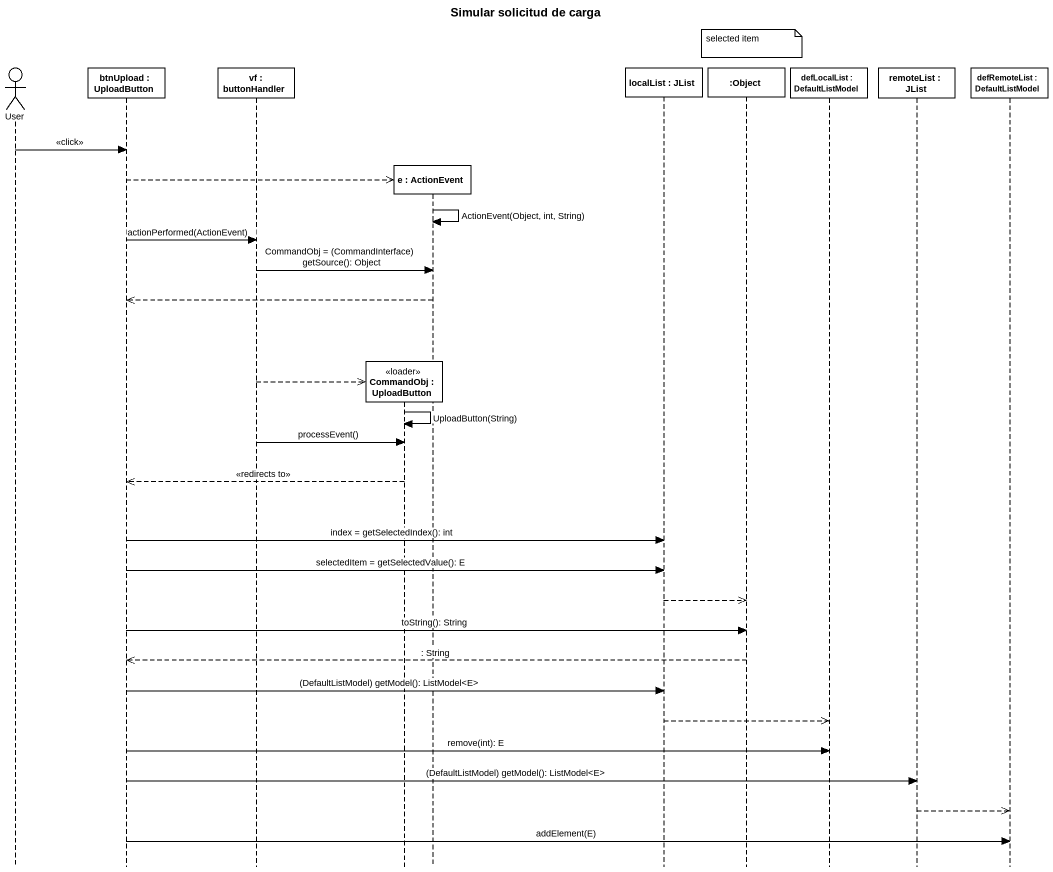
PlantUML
@startuml
title Simular solicitud de carga
hide footbox
actor User
participant "btnUpload : UploadButton" as btnUpload
participant "vf : buttonHandler" as vf
participant "CommandObj : UploadButton" as CommandObj <<loader>>
participant "e : ActionEvent" as e
participant "localList : JList" as localList
participant ":Object" as Object_
participant "defLocalList : DefaultListModel" as defLocalList
participant "remoteList : JList" as remoteList
participant "defRemoteList : DefaultListModel" as defRemoteList

note over Object_ : selected item
User -> btnUpload : <<click>>
btnUpload -->> e **
e -> e : ActionEvent(Object, int, String)
btnUpload -> vf : actionPerformed(ActionEvent)
vf -> e : CommandObj = (CommandInterface) getSource(): Object
e -->> btnUpload
vf -->> CommandObj **
CommandObj -> CommandObj : UploadButton(String)
vf -> CommandObj : processEvent()
CommandObj -->> btnUpload : <<redirects to>>
btnUpload -> localList : index = getSelectedIndex(): int
btnUpload -> localList : selectedItem = getSelectedValue(): E
localList -->> Object_
btnUpload -> Object_ : toString(): String
Object_ -->> btnUpload : : String
btnUpload -> localList : (DefaultListModel) getModel(): ListModel<E>
localList -->> defLocalList
btnUpload -> defLocalList : remove(int): E
btnUpload -> remoteList : (DefaultListModel) getModel(): ListModel<E>
remoteList -->> defRemoteList
btnUpload -> defRemoteList : addElement(E)
@enduml
